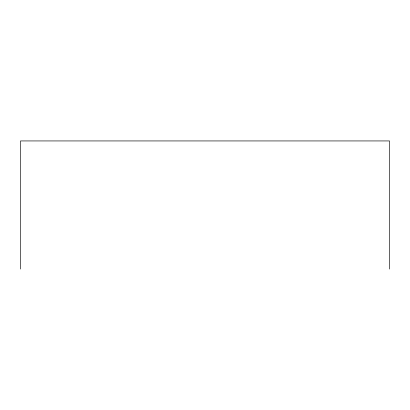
<?xml version="1.0" encoding="UTF-8"?>
<svg xmlns="http://www.w3.org/2000/svg" width="410" height="410" viewBox="0 0 410 410"><rect width="100%" height="100%" fill="white"/><g stroke="black" fill="none" stroke-linecap="round" stroke-linejoin="round"><path stroke-width="0.61" d="M389.5 269.062L389.5 140.938L20.5 140.938L20.5 269.062"/></g></svg>
